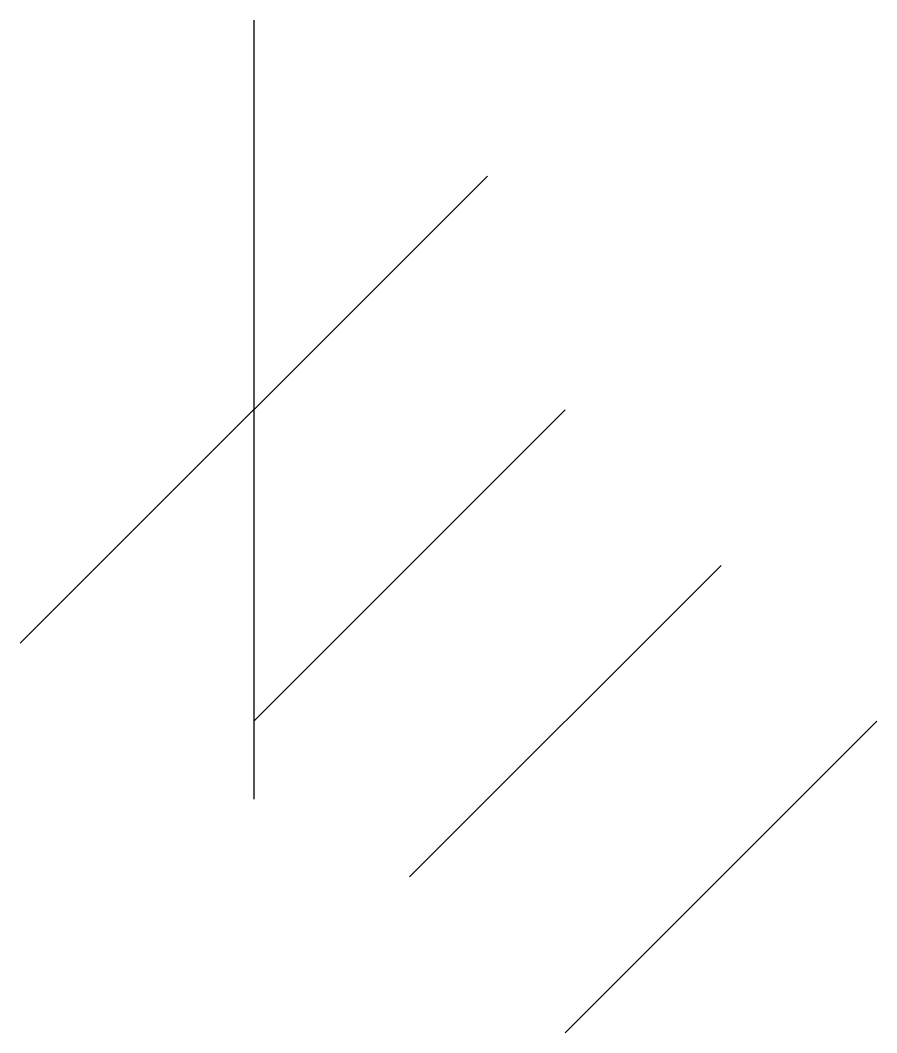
# Model space of a CAD drawing. Extents: x -3 to 79, y 16.5 to 95.1.
# Drawn here: x -3 to 8, y 82.12 to 95.12 of the extents above.
import ezdxf

# ---------------------------------------------------------------- set-up
doc = ezdxf.new("R2010")
doc.units = 0

msp = doc.modelspace()

# ---------------------------------------------------------------- linework, layer by layer
at = {"layer": 'Layer 1'}
for p, q in [((0, 95.1192), (0, 85.1192)), ((3, 93.1192), (-3, 87.1192)), ((4, 90.1192), (0, 86.1192)), ((6, 88.1192), (2, 84.1192)), ((8, 86.1192), (4, 82.1192))]:
    msp.add_line(p, q, dxfattribs=at)

doc.saveas('drawing.dxf')
